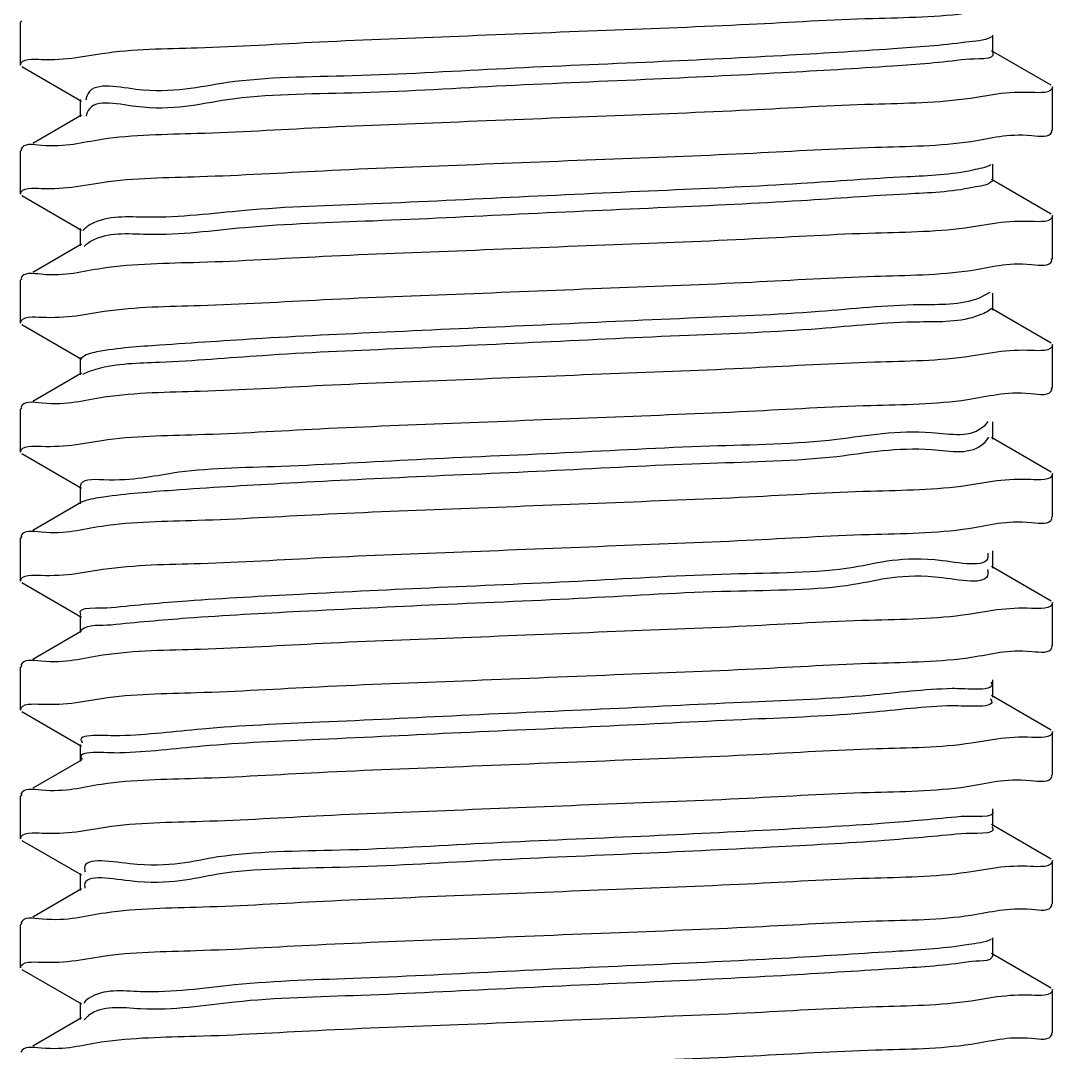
# Model space of a CAD drawing. Extents: x 69728788 to 150676229, y 20327566 to 43663798.
# Drawn here: x 75456338.5 to 75456393.2, y 20763425.4 to 20763480 of the extents above; entities that cross this region are included whole.
import ezdxf

# ---------------------------------------------------------------- set-up
doc = ezdxf.new("R2010")
doc.units = 0
doc.header["$LTSCALE"] = 1000
doc.header["$MEASUREMENT"] = 0
doc.layers.get('0').update_dxf_attribs({"linetype": 'CONTINUOUS'})
doc.layers.add('02___PRT_ALL_AXES', color=7, linetype='CONTINUOUS')

msp = doc.modelspace()

# ---------------------------------------------------------------- linework, layer by layer
at = {"color": 0, "linetype": 'Continuous'}
for p, q in [((75456338.61292337, 20763479.97965847), (75456338.54830596, 20763479.9048971)), ((75456390.01025878, 20763478.31195491), (75456390.01025878, 20763479.22220759)), ((75456341.49065726, 20763478.02867088), (75456342.84472688, 20763478.24704853)), ((75456393.09884913, 20763476.56621094), (75456389.93726218, 20763478.396448)), ((75456338.61295146, 20763477.55448778), (75456341.77448426, 20763475.72428204)), ((75456390.22057453, 20763476.09413667), (75456388.83679917, 20763475.87143491)), ((75456341.70151371, 20763475.80876005), (75456341.70151371, 20763474.89850738)), ((75456341.77451031, 20763474.98300046), (75456339.18669778, 20763473.48483472)), ((75456342.03832714, 20763475.03725819), (75456342.01497012, 20763474.93844344)), ((75456393.09882103, 20763474.14104025), (75456393.16346656, 20763474.21581787)), ((75456338.61292337, 20763473.1527634), (75456338.54830596, 20763473.07800202)), ((75456390.01025878, 20763471.48505984), (75456390.01025878, 20763472.39531251)), ((75456341.49091852, 20763471.20047339), (75456342.86277696, 20763471.42148602)), ((75456393.09884913, 20763469.73931585), (75456389.93726218, 20763471.56955292)), ((75456338.61295146, 20763470.72759271), (75456341.77448426, 20763468.89738697)), ((75456341.70151371, 20763468.98186497), (75456341.70151371, 20763468.07161231)), ((75456390.22099735, 20763469.26534547), (75456388.86440028, 20763469.04657591)), ((75456341.77451031, 20763468.15610538), (75456339.18669778, 20763466.65793967)), ((75456342.0053656, 20763468.11926939), (75456341.90296258, 20763468.0285598)), ((75456342.03691852, 20763468.1439129), (75456342.0053656, 20763468.11926939)), ((75456393.09882103, 20763467.31414518), (75456393.16346656, 20763467.38892279)), ((75456338.61292337, 20763466.32586832), (75456338.54830596, 20763466.25110695)), ((75456389.85743093, 20763465.5909045), (75456389.28053807, 20763465.30066202)), ((75456390.01025878, 20763464.65816477), (75456390.01025878, 20763465.56841743)), ((75456341.49434622, 20763464.36678094), (75456342.97854449, 20763464.60307775)), ((75456393.09884913, 20763462.91242078), (75456389.93726218, 20763464.74265785)), ((75456338.61295146, 20763463.90069764), (75456341.77448426, 20763462.0704919)), ((75456390.22028515, 20763462.44000263), (75456388.84058143, 20763462.21792343)), ((75456341.70151371, 20763462.1549699), (75456341.70151371, 20763461.24471723)), ((75456341.77451031, 20763461.32921031), (75456339.18669778, 20763459.83104459)), ((75456341.93330377, 20763461.30822141), (75456341.8234941, 20763461.24996811)), ((75456341.97630954, 20763461.32778693), (75456341.93330377, 20763461.30822141)), ((75456393.09882103, 20763460.4872501), (75456393.16346656, 20763460.56202772)), ((75456338.61292337, 20763459.49897324), (75456338.54830596, 20763459.42421187)), ((75456389.74557453, 20763458.7763923), (75456389.54512712, 20763458.52794864)), ((75456390.01025878, 20763457.83126969), (75456390.01025878, 20763458.74152236)), ((75456341.49077138, 20763457.54785712), (75456342.84608231, 20763457.76646345)), ((75456389.7863534, 20763457.93946087), (75456389.54512712, 20763457.61769596)), ((75456393.09884913, 20763456.0855257), (75456389.93726218, 20763457.91576278)), ((75456338.61295146, 20763457.07380256), (75456341.77448426, 20763455.24359682)), ((75456341.70151371, 20763455.32807482), (75456341.70151371, 20763454.41782216)), ((75456390.21605949, 20763455.62301581), (75456388.67183383, 20763455.37870215)), ((75456341.77451031, 20763454.50231524), (75456339.18669778, 20763453.00414949)), ((75456341.8798016, 20763454.53920136), (75456341.77795878, 20763454.49580771)), ((75456393.09882103, 20763453.66035503), (75456393.16346656, 20763453.73513264)), ((75456338.61292337, 20763452.67207816), (75456338.54830596, 20763452.5973168)), ((75456389.74456622, 20763451.79021784), (75456389.75082102, 20763451.75523528)), ((75456390.01025878, 20763451.00437462), (75456390.01025878, 20763451.91462729)), ((75456341.49126822, 20763450.71811059), (75456342.89180611, 20763450.94293857)), ((75456389.73292154, 20763450.92805964), (75456389.75082102, 20763450.84498261)), ((75456393.09884913, 20763449.25863063), (75456389.93726218, 20763451.08886771)), ((75456338.61295146, 20763450.24690748), (75456341.77448426, 20763448.41670175)), ((75456390.21825278, 20763448.79305819), (75456388.72843942, 20763448.55591791)), ((75456341.70151371, 20763448.50117975), (75456341.70151371, 20763447.59092708)), ((75456341.77451031, 20763447.67542017), (75456339.18669778, 20763446.17725442)), ((75456393.09882103, 20763446.83345994), (75456393.16346656, 20763446.90823756)), ((75456338.61292337, 20763445.84518309), (75456338.54830596, 20763445.77042173)), ((75456390.01025878, 20763444.17747954), (75456390.01025878, 20763445.08773222)), ((75456341.4905011, 20763443.89480679), (75456342.83556949, 20763444.11189613)), ((75456393.09884913, 20763442.43173556), (75456389.93726218, 20763444.26197263)), ((75456338.61295146, 20763443.42001241), (75456341.77448426, 20763441.58980668)), ((75456341.70151371, 20763441.67428468), (75456341.70151371, 20763440.764032)), ((75456390.22168818, 20763441.95609761), (75456388.89022101, 20763441.74090578)), ((75456341.77451031, 20763440.84852509), (75456339.18669778, 20763439.35035937)), ((75456393.09882103, 20763440.00656487), (75456393.16346656, 20763440.08134249)), ((75456338.61292337, 20763439.01828802), (75456338.54830596, 20763438.94352665)), ((75456390.01025878, 20763437.35058447), (75456390.01025878, 20763438.26083713)), ((75456341.49561197, 20763437.05553892), (75456343.04179557, 20763437.30009161)), ((75456393.09884913, 20763435.60484049), (75456389.93726218, 20763437.43507756)), ((75456338.61295146, 20763436.59311734), (75456341.77448426, 20763434.7629116)), ((75456390.21553533, 20763435.14431255), (75456388.63816988, 20763434.89558334)), ((75456341.70151371, 20763434.84738959), (75456341.70151371, 20763433.93713693)), ((75456341.77451031, 20763434.02163001), (75456339.18669778, 20763432.52346429)), ((75456393.09882103, 20763433.1796698), (75456393.16346656, 20763433.25444742)), ((75456338.61292337, 20763432.19139294), (75456338.54830596, 20763432.11663158)), ((75456390.01025878, 20763430.52368939), (75456390.01025878, 20763431.43394206)), ((75456341.489744, 20763430.24262683), (75456342.81031437, 20763430.45623537)), ((75456393.09884913, 20763428.77794541), (75456389.93726218, 20763430.60818248)), ((75456338.61295146, 20763429.76622226), (75456341.77448426, 20763427.93601652)), ((75456341.70151371, 20763428.02049452), (75456341.70151371, 20763427.11024185)), ((75456390.2209924, 20763428.30372329), (75456388.86642675, 20763428.0853552)), ((75456341.77451031, 20763427.19473494), (75456339.18669778, 20763425.6965692)), ((75456342.01008283, 20763427.20092279), (75456341.9141464, 20763427.09491229)), ((75456342.0371799, 20763427.22619375), (75456342.01008283, 20763427.20092279)), ((75456393.09882103, 20763426.35277472), (75456393.16346656, 20763426.42755234))]:
    msp.add_line(p, q, dxfattribs=at)
for points, start_tangent, end_tangent in [([(75456342.84472688, 20763478.24704853), (75456347.90103786, 20763478.5563994), (75456354.3674828, 20763478.86419325), (75456361.75389627, 20763479.17215607), (75456369.55364576, 20763479.48357174), (75456377.11608414, 20763479.7977974), (75456383.6531968, 20763480.10728714), (75456388.83679917, 20763480.4226983)], (0.9890962646521084, 0.1472704289776006), (0.9890598854310072, 0.14751455193032)), ([(75456388.5774504, 20763478.84608875), (75456384.7249402, 20763478.48963016), (75456378.85971238, 20763478.13317154), (75456371.60739698, 20763477.77671296), (75456363.74158143, 20763477.42025435), (75456356.10129382, 20763477.06379576), (75456349.50150566, 20763476.70733717), (75456344.64620085, 20763476.35087856), (75456342.05328333, 20763475.99441997), (75456342.00403708, 20763475.77506921)], (-0.9909104626867061, -0.1345230647064588), (-0.1106818416997394, -0.9938558899146063)), ([(75456389.94584377, 20763479.12243197), (75456388.5774504, 20763478.84608875)], (-0.8727772855455719, -0.4881186431962042), (-0.9909104624842586, -0.134523066197707)), ([(75456390.00017987, 20763478.30565335), (75456390.00630471, 20763478.29229465), (75456388.5774504, 20763477.93583608)], (0.5301348076861498, -0.8479133715654973), (-0.990910462138876, -0.1345230687418302)), ([(75456338.54830596, 20763477.62926541), (75456339.6418876, 20763477.93779901)], (0, 1), (0.9993584967711133, -0.0358133345470785)), ([(75456339.6418876, 20763477.93779901), (75456341.49065726, 20763478.02867088)], (0.9993584969205388, -0.03581333037741081), (0.9907634817900426, 0.1356013390467513)), ([(75456388.5774504, 20763477.93583608), (75456384.7249402, 20763477.57937749), (75456378.85971238, 20763477.22291888), (75456371.60739698, 20763476.86646028), (75456363.74158143, 20763476.51000167), (75456356.10129382, 20763476.15354308), (75456349.50150566, 20763475.7970845), (75456344.64620085, 20763475.44062588), (75456342.05328333, 20763475.08416729), (75456342.04489003, 20763475.05891731)], (-0.9909104626633604, -0.1345230648784258), (-0.3014814456585723, -0.9534720435983519)), ([(75456392.0723495, 20763476.18326618), (75456390.22057453, 20763476.09413667)], (-0.9993548077842951, 0.0359161267178805), (-0.9909746306411213, -0.134049548397945)), ([(75456393.16346656, 20763476.49144956), (75456392.0723495, 20763476.18326618)], (0, -1), (-0.9993548077178955, 0.0359161285654234)), ([(75456388.83679917, 20763475.87143491), (75456383.6531968, 20763475.55602375), (75456377.11608414, 20763475.24653402), (75456369.55364576, 20763474.93230835), (75456361.75389627, 20763474.62089269), (75456354.3674828, 20763474.31292986), (75456347.90103786, 20763474.00513602), (75456342.84472688, 20763473.69578514)], (-0.9890598854310072, -0.14751455193032), (-0.9890962646521084, -0.1472704289776006)), ([(75456342.04489003, 20763475.05891731), (75456342.03832714, 20763475.03725819)], (-0.3014815835991946, -0.9534719999824443), (-0.2786259364481908, -0.9603997019670346)), ([(75456388.86440028, 20763473.59783929), (75456392.0678824, 20763473.90700002), (75456393.1500036, 20763474.12447492)], (0.9890862293040014, 0.1473378125302285), (0.3079255267310003, 0.9514104634632919)), ([(75456342.84472688, 20763473.69578514), (75456339.6418876, 20763473.38653563), (75456338.56179404, 20763473.16934487)], (-0.9890962651315539, -0.1472704257575531), (-0.3084878477249147, -0.9512282837500418)), ([(75456342.86277696, 20763471.42148602), (75456348.02271703, 20763471.73591357), (75456354.55493417, 20763472.0455053), (75456362.12857151, 20763472.36032456), (75456369.95831817, 20763472.672945), (75456377.33090878, 20763472.98030324), (75456383.79886371, 20763473.28805716), (75456388.86440028, 20763473.59783929)], (0.9890585497232846, 0.1475235073446704), (0.9890862295611194, 0.147337810804181)), ([(75456389.91150396, 20763472.35818784), (75456388.9577116, 20763472.07337537)], (-0.8782443071668038, -0.4782122300078711), (-0.9756922863083201, -0.2191450716727242)), ([(75456388.9577116, 20763472.07337537), (75456385.45313749, 20763471.71691678), (75456379.85817063, 20763471.36045819), (75456372.769613, 20763471.00399959), (75456364.94358437, 20763470.64754099), (75456357.21486884, 20763470.29108238), (75456350.40787034, 20763469.93462379), (75456345.24867542, 20763469.5781652), (75456342.28760323, 20763469.22170659), (75456341.84743562, 20763468.87505455)], (-0.9756922870826645, -0.219145068225136), (-0.5906480074645044, -0.8069293223561844)), ([(75456338.54830596, 20763470.80237034), (75456339.63825525, 20763471.11038764)], (0, 1), (0.9993615802166325, -0.035727188343268)), ([(75456339.63825525, 20763471.11038764), (75456341.49091852, 20763471.20047339)], (0.9993615800586759, -0.0357271927616312), (0.9908854934907073, 0.134706862444634)), ([(75456388.9577116, 20763471.16312269), (75456385.45313749, 20763470.80666411), (75456379.85817063, 20763470.45020552), (75456372.769613, 20763470.09374691), (75456364.94358437, 20763469.73728831), (75456357.21486884, 20763469.3808297), (75456350.40787034, 20763469.02437112), (75456345.24867542, 20763468.66791252), (75456342.28760323, 20763468.31145392), (75456342.03691852, 20763468.1439129)], (-0.9756922870848207, -0.2191450682155359), (-0.7947539913419222, -0.6069317039388239)), ([(75456389.98768954, 20763471.50385949), (75456388.9577116, 20763471.16312269)], (-0.6400226033287936, -0.7683560810120746), (-0.9756922860694736, -0.219145072736132)), ([(75456393.16346656, 20763469.66455448), (75456392.0678824, 20763469.35573663)], (0, -1), (-0.999352394598877, 0.03598321010541581)), ([(75456388.86440028, 20763469.04657591), (75456383.79886371, 20763468.73679379), (75456377.33090878, 20763468.42903985), (75456369.95831817, 20763468.12168162), (75456362.12857151, 20763467.80906117), (75456354.55493417, 20763467.49424192), (75456348.02271703, 20763467.18465019), (75456342.86277696, 20763466.87022264)], (-0.9890862295611194, -0.147337810804181), (-0.9890585497232846, -0.1475235073446704)), ([(75456392.0678824, 20763469.35573663), (75456390.22099735, 20763469.26534547)], (-0.9993523945030658, 0.0359832127663569), (-0.9907914008926376, -0.1353971931659033)), ([(75456388.84058143, 20763466.76918682), (75456392.06023376, 20763467.07902149), (75456393.15013836, 20763467.29769386)], (0.9890805668953068, 0.147375819556868), (0.3052769744933065, 0.9522636026039288)), ([(75456342.86277696, 20763466.87022264), (75456339.63825525, 20763466.55912425), (75456338.56184874, 20763466.34249598)], (-0.9890585493682826, -0.1475235097247495), (-0.3095642421878972, -0.9508785306013766)), ([(75456342.97854449, 20763464.60307775), (75456348.05590837, 20763464.91076113), (75456354.56567773, 20763465.21907976), (75456362.0499922, 20763465.53027274), (75456369.77961938, 20763465.83886165), (75456377.24867368, 20763466.14980507), (75456383.74564889, 20763466.45835644), (75456388.84058143, 20763466.76918682)], (0.9892085678966689, 0.1465141945335724), (0.9890805668653408, 0.1473758197579783)), ([(75456389.28053807, 20763465.30066202), (75456386.13261291, 20763464.94420341), (75456380.821817, 20763464.58774481), (75456373.91464041, 20763464.23128623), (75456366.14785545, 20763463.87482762), (75456358.3499268, 20763463.51836903), (75456351.35264124, 20763463.16191041), (75456345.90238275, 20763462.80545182), (75456342.58051758, 20763462.44899324), (75456341.75287011, 20763462.10613089)], (-0.9292525379850802, -0.369445152422233), (-0.6891235618088256, -0.7246438549797534)), ([(75456389.9218232, 20763464.73747589), (75456389.28053807, 20763464.39040934)], (-0.6676573389770983, -0.744468721780855), (-0.9292525413858822, -0.3694451438683141)), ([(75456338.54830596, 20763463.97547526), (75456339.68059497, 20763464.2894593)], (0, 1), (0.9992157153090464, -0.03959740243286991)), ([(75456339.68059497, 20763464.2894593), (75456341.49434622, 20763464.36678094)], (0.9992157151092151, -0.03959740747548789), (0.9918122302191053, 0.1277047375307772)), ([(75456389.28053807, 20763464.39040934), (75456386.13261291, 20763464.03395073), (75456380.821817, 20763463.67749214), (75456373.91464041, 20763463.32103355), (75456366.14785545, 20763462.96457494), (75456358.3499268, 20763462.60811634), (75456351.35264124, 20763462.25165774), (75456345.90238275, 20763461.89519915), (75456342.58051758, 20763461.53874056), (75456341.97630954, 20763461.32778693)], (-0.9292525380595245, -0.3694451522349864), (-0.9149811065129121, -0.4034966848989063)), ([(75456392.06023376, 20763462.52775811), (75456390.22028515, 20763462.44000263)], (-0.9993250851892044, 0.0367338278918697), (-0.9909880995472728, -0.1339499404840656)), ([(75456393.16346656, 20763462.83765941), (75456392.06023376, 20763462.52775811)], (0, -1), (-0.9993250855771288, 0.03673381733858078)), ([(75456388.84058143, 20763462.21792343), (75456383.74564889, 20763461.90709306), (75456377.24867368, 20763461.59854168), (75456369.77961938, 20763461.28759827), (75456362.0499922, 20763460.97900935), (75456354.56567773, 20763460.66781638), (75456348.05590837, 20763460.35949774), (75456342.97854449, 20763460.05181437)], (-0.9890805668653408, -0.1473758197579783), (-0.9892085678966689, -0.1465141945335724)), ([(75456388.67183383, 20763459.92996553), (75456392.02080047, 20763460.24659804), (75456393.15080681, 20763460.47137666)], (0.9892629412164545, 0.1461466152046285), (0.2920318980492917, 0.9564085792807006)), ([(75456342.97854449, 20763460.05181437), (75456339.68059497, 20763459.7381959), (75456338.5611318, 20763459.51498741)], (-0.9892085677033542, -0.1465141958387607), (-0.2954050367778395, -0.9553721077393266)), ([(75456342.84608231, 20763457.76646345), (75456347.91336526, 20763458.07636499), (75456354.37852307, 20763458.3839922), (75456361.8426351, 20763458.69504128), (75456369.56105134, 20763459.00318392), (75456377.05242838, 20763459.31433364), (75456383.55630645, 20763459.62152912), (75456388.67183383, 20763459.92996553)], (0.9890793015221686, 0.1473843115817261), (0.9892629415021729, 0.1461466132706082)), ([(75456389.54512712, 20763458.52794864), (75456386.7616772, 20763458.17149005), (75456381.7482557, 20763457.81503144), (75456375.03963248, 20763457.45857285), (75456367.35140064, 20763457.10211426), (75456359.50364576, 20763456.74565565), (75456352.3334695, 20763456.38919706), (75456346.60569763, 20763456.03273844), (75456342.93129815, 20763455.67627985), (75456341.70147386, 20763455.32807561)], (-0.7045967052607558, -0.7096079783483891), (-0.0193389151326721, -0.9998129856935702)), ([(75456338.54830596, 20763457.14858019), (75456339.64456047, 20763457.45749316)], (0, 1), (0.9993509861867383, -0.03602230430710629)), ([(75456339.64456047, 20763457.45749316), (75456341.49077138, 20763457.54785712)], (0.9993509859830947, -0.03602230995669909), (0.9907861488920771, 0.1354356199956535)), ([(75456389.54512712, 20763457.61769596), (75456386.7616772, 20763457.26123738), (75456381.7482557, 20763456.90477876), (75456375.03963248, 20763456.54832018), (75456367.35140064, 20763456.19186159), (75456359.50364576, 20763455.83540297), (75456352.3334695, 20763455.47894438), (75456346.60569763, 20763455.12248577), (75456342.93129815, 20763454.76602719), (75456341.8798016, 20763454.53920136)], (-0.704596705032494, -0.7096079785750389), (-0.9414308507498754, -0.3372060990794291)), ([(75456393.16346656, 20763456.01076433), (75456392.02080047, 20763455.69533466)], (0, -1), (-0.9991678653560913, 0.04078696899442579)), ([(75456388.67183383, 20763455.37870215), (75456383.55630645, 20763455.07026574), (75456377.05242838, 20763454.76307025), (75456369.56105134, 20763454.45192054), (75456361.8426351, 20763454.14377791), (75456354.37852307, 20763453.83272881), (75456347.91336526, 20763453.52510161), (75456342.84608231, 20763453.21520007)], (-0.9892629415021729, -0.1461466132706082), (-0.9890793015221686, -0.1473843115817261)), ([(75456392.02080047, 20763455.69533466), (75456390.21605949, 20763455.62301581)], (-0.9991678652321079, 0.04078697203167321), (-0.9922493883383159, -0.124262429326962)), ([(75456388.72843942, 20763453.1071813), (75456392.06321484, 20763453.42565317), (75456393.15012328, 20763453.64389008)], (0.9891949403231199, 0.1466061732640862), (0.3055874207356157, 0.9521640238363103)), ([(75456342.84608231, 20763453.21520007), (75456339.64456047, 20763452.90622977), (75456338.56174858, 20763452.68862131)], (-0.9890793013736223, -0.1473843125786025), (-0.3075945829841325, -0.9515175103584892)), ([(75456342.89180611, 20763450.94293857), (75456348.0640455, 20763451.25739785), (75456354.5316181, 20763451.56380077), (75456361.94595246, 20763451.87230103), (75456369.58948703, 20763452.17743091), (75456376.97891293, 20763452.48423363), (75456383.47649474, 20763452.79047051), (75456388.72843942, 20763453.1071813)], (0.9891402071745679, 0.1469749997470771), (0.9891949405581518, 0.1466061716782571)), ([(75456389.75082102, 20763451.75523528), (75456387.33876641, 20763451.39877668), (75456382.63518347, 20763451.04231809), (75456376.14179231, 20763450.68585948), (75456368.55122775, 20763450.32940089), (75456360.67315741, 20763449.9729423), (75456353.34791659, 20763449.61648368), (75456347.3568715, 20763449.2600251), (75456343.33907284, 20763448.90356648)], (0.1471828716017582, -0.9891092974525417), (-0.9948466638935727, -0.1013909036345425)), ([(75456338.54830596, 20763450.3216851), (75456339.63149281, 20763450.62873896)], (0, 1), (0.9993714946127903, -0.03544877650071541)), ([(75456339.63149281, 20763450.62873896), (75456341.49126822, 20763450.71811059)], (0.9993714947604171, -0.03544877233882501), (0.9910461592040773, 0.1335197001451353)), ([(75456389.75082102, 20763450.84498261), (75456387.33876641, 20763450.48852399), (75456382.63518347, 20763450.13206541), (75456376.14179231, 20763449.7756068), (75456368.55122775, 20763449.41914821), (75456360.67315741, 20763449.06268962), (75456353.34791659, 20763448.706231), (75456347.3568715, 20763448.34977242), (75456343.33907284, 20763447.99331381)], (0.1471828716017582, -0.9891092974525417), (-0.9948466638935727, -0.1013909036345425)), ([(75456343.33907284, 20763448.90356648), (75456341.72308977, 20763448.54710789), (75456341.73488767, 20763448.53161239)], (-0.9948466637302122, -0.1013909052374336), (0.6737953095661123, -0.7389180474225182)), ([(75456392.06321484, 20763448.87438979), (75456390.21825278, 20763448.79305819)], (-0.9992992840071606, 0.03742914616680899), (-0.9917170494912874, -0.1284417912842064)), ([(75456393.16346656, 20763449.18386927), (75456392.06321484, 20763448.87438979)], (0, -1), (-0.9992992840624725, 0.0374291446900688)), ([(75456388.72843942, 20763448.55591791), (75456383.47649474, 20763448.23920713), (75456376.97891293, 20763447.93297025), (75456369.58948703, 20763447.62616753), (75456361.94595246, 20763447.32103766), (75456354.5316181, 20763447.01253739), (75456348.0640455, 20763446.70613446), (75456342.89180611, 20763446.39167518)], (-0.9891949405581518, -0.1466061716782571), (-0.9891402071745679, -0.1469749997470771)), ([(75456343.33907284, 20763447.99331381), (75456341.7428695, 20763447.71305311)], (-0.9948466640286356, -0.101390902309306), (-0.7654126293254658, -0.6435398253947282)), ([(75456388.89022101, 20763446.29216915), (75456392.07320563, 20763446.60017595), (75456393.14990546, 20763446.81681222)], (0.9890759299382712, 0.1474069361215544), (0.3098485168126571, 0.9507859362806103)), ([(75456342.89180611, 20763446.39167518), (75456339.63149281, 20763446.07747558), (75456338.56195594, 20763445.86190073)], (-0.9891402072231277, -0.1469749994202694), (-0.3116685699598083, -0.9501908768764348)), ([(75456342.83556949, 20763444.11189613), (75456347.86212772, 20763444.41986752), (75456354.33477612, 20763444.72828297), (75456361.96950865, 20763445.04635293), (75456369.99905673, 20763445.36700443), (75456377.41833773, 20763445.67655965), (75456383.85112956, 20763445.98323862), (75456388.89022101, 20763446.29216915)], (0.9890972036691867, 0.1472641222219304), (0.9890759299644034, 0.1474069359462122)), ([(75456389.90097758, 20763444.97725879), (75456387.8624458, 20763444.6260633)], (0.5821163335390139, -0.8131055123580799), (-0.9997760763929924, -0.02116121622766089)), ([(75456387.8624458, 20763444.6260633), (75456383.48039527, 20763444.26960471), (75456377.21837977, 20763443.91314612), (75456369.7443538, 20763443.55668751), (75456361.85555413, 20763443.20022893), (75456354.39346048, 20763442.84377031), (75456348.15403686, 20763442.48731172), (75456343.80282791, 20763442.13085313)], (-0.9997760764606712, -0.0211612130301217), (-0.9995723843875268, -0.02924121012944639)), ([(75456338.54830596, 20763443.49479003), (75456339.6428764, 20763443.80346402)], (0, 1), (0.9993588936060355, -0.0358022592935259)), ([(75456339.6428764, 20763443.80346402), (75456341.4905011, 20763443.89480679)], (0.9993588934402224, -0.03580226392191271), (0.9907020124041775, 0.1360497064249426)), ([(75456389.89068237, 20763444.08047544), (75456389.89710835, 20763444.07226924), (75456387.8624458, 20763443.71581063)], (0.6299988474167018, -0.7765960676269403), (-0.9997760763976699, -0.02116121600666349)), ([(75456387.8624458, 20763443.71581063), (75456383.48039527, 20763443.35935203), (75456377.21837977, 20763443.00289344), (75456369.7443538, 20763442.64643483), (75456361.85555413, 20763442.28997625), (75456354.39346048, 20763441.93351763), (75456348.15403686, 20763441.57705904), (75456343.80282791, 20763441.22060046)], (-0.9997760764606712, -0.0211612130301217), (-0.9995723843875268, -0.02924121012944639)), ([(75456343.80282791, 20763442.13085313), (75456341.8039669, 20763441.77439451), (75456341.81066269, 20763441.76612198)], (-0.9995723844755481, -0.0292412071205515), (0.6438173871839036, -0.7651791763761555)), ([(75456393.16346656, 20763442.35697419), (75456392.07320563, 20763442.04891257)], (0, -1), (-0.9993739121795636, 0.03538055475701481)), ([(75456388.89022101, 20763441.74090578), (75456383.85112956, 20763441.43197523), (75456377.41833773, 20763441.12529627), (75456369.99905673, 20763440.81574104), (75456361.96950865, 20763440.49508955), (75456354.33477612, 20763440.17701959), (75456347.86212772, 20763439.86860413), (75456342.83556949, 20763439.56063275)], (-0.9890759299644034, -0.1474069359462122), (-0.9890972036691867, -0.1472641222219304)), ([(75456392.07320563, 20763442.04891257), (75456390.22168818, 20763441.95609761)], (-0.9993739123937557, 0.03538054870684971), (-0.9905917663303667, -0.1368501095304066)), ([(75456343.80282791, 20763441.22060046), (75456341.8009119, 20763440.86816033)], (-0.9995723844075602, -0.02924120944463439), (0.5967673869956378, -0.8024142856519932)), ([(75456388.63816988, 20763439.44684673), (75456392.02270837, 20763439.76617811), (75456393.15078779, 20763439.99067443)], (0.9892856399082642, 0.14599288568727), (0.2924155539596858, 0.9562913488066543)), ([(75456342.83556949, 20763439.56063275), (75456339.6428764, 20763439.25220064), (75456338.56178053, 20763439.03485804)], (-0.9890972034897327, -0.1472641234272301), (-0.3082210535364763, -0.9513147650262055)), ([(75456343.04179557, 20763437.30009161), (75456348.1685912, 20763437.6090792), (75456354.58274488, 20763437.91224514), (75456361.9842413, 20763438.22005006), (75456369.61984366, 20763438.52486016), (75456377.03072546, 20763438.83270181), (75456383.45735136, 20763439.13568372), (75456388.63816988, 20763439.44684673)], (0.9892788768604859, 0.1460387065050079), (0.9892856402867004, 0.1459928831228889)), ([(75456388.33141342, 20763437.85334995), (75456384.28178975, 20763437.49689134), (75456378.26671828, 20763437.14043275), (75456370.92781252, 20763436.78397415), (75456363.0478963, 20763436.42751554), (75456355.46750177, 20763436.07105695), (75456348.99521178, 20763435.71459835), (75456344.32141034, 20763435.35813975), (75456341.94464085, 20763435.00168116), (75456341.96331605, 20763434.93735158)], (-0.9954687873155145, -0.09508887148651661), (0.32497448976657, -0.9457227823209915)), ([(75456389.98952354, 20763438.19893641), (75456388.33141342, 20763437.85334995)], (0.3967487021122412, -0.9179272669292771), (-0.9954687873262993, -0.09508887137361163)), ([(75456389.97166063, 20763437.31461392), (75456389.98362538, 20763437.29955586), (75456388.33141342, 20763436.94309727)], (0.6817669676156983, -0.7315694101505992), (-0.9954687873955261, -0.09508887064888782)), ([(75456338.54830596, 20763436.66789496), (75456339.68612409, 20763436.98265006)], (0, 1), (0.9991805319840339, -0.04047548028255)), ([(75456339.68612409, 20763436.98265006), (75456341.49561197, 20763437.05553892)], (0.9991805324162184, -0.04047546961361131), (0.9922365119568609, 0.1243652055025135)), ([(75456388.33141342, 20763436.94309727), (75456384.28178975, 20763436.58663866), (75456378.26671828, 20763436.23018007), (75456370.92781252, 20763435.87372148), (75456363.0478963, 20763435.51726287), (75456355.46750177, 20763435.16080428), (75456348.99521178, 20763434.80434566), (75456344.32141034, 20763434.44788708), (75456341.94464085, 20763434.09142849)], (-0.99546878730396, -0.09508887160747771), (0.2256190875861309, -0.9742155959112963)), ([(75456392.02270837, 20763435.21491473), (75456390.21553533, 20763435.14431255)], (-0.999161824208268, 0.0409346924357092), (-0.9924518245313679, -0.1226351335644033)), ([(75456393.16346656, 20763435.53007912), (75456392.02270837, 20763435.21491473)], (0, -1), (-0.9991618241962349, 0.04093469272942159)), ([(75456388.63816988, 20763434.89558334), (75456383.45735136, 20763434.58442034), (75456377.03072546, 20763434.28143843), (75456369.61984366, 20763433.97359678), (75456361.9842413, 20763433.66878667), (75456354.58274488, 20763433.36098175), (75456348.1685912, 20763433.05781582), (75456343.04179557, 20763432.74882822)], (-0.9892856402867004, -0.1459928831228889), (-0.9892788768604859, -0.1460387065050079)), ([(75456341.94464085, 20763434.09142849), (75456341.95015125, 20763434.06963475)], (0.2256187286341053, -0.9742156790411095), (0.2636424767082778, -0.9646204665437724)), ([(75456388.86642675, 20763432.63661858), (75456392.06606825, 20763432.94537224), (75456393.1500326, 20763433.16312901)], (0.989126456175004, 0.1470675140698241), (0.3073552083311136, 0.9515948591242693)), ([(75456343.04179557, 20763432.74882822), (75456339.68612409, 20763432.43138669), (75456338.56102954, 20763432.20731791)], (-0.9892788768887124, -0.146038706313798), (-0.2933728185166958, -0.9559981115857761)), ([(75456342.81031437, 20763430.45623537), (75456347.83368447, 20763430.76457192), (75456354.2555506, 20763431.07101334), (75456361.71349968, 20763431.38226458), (75456369.77558617, 20763431.70422414), (75456377.40971358, 20763432.02239077), (75456383.86158863, 20763432.33000188), (75456388.86642675, 20763432.63661858)], (0.9890789319362349, 0.1473867918094323), (0.9891264559633633, 0.1470675154932481)), ([(75456389.93167813, 20763431.36023144), (75456388.7445033, 20763431.08063657)], (-0.8868423973597267, -0.4620720314466703), (-0.9860991302470999, -0.1661580733094639)), ([(75456388.7445033, 20763431.08063657), (75456385.03737456, 20763430.72417799), (75456379.2842015, 20763430.36771937), (75456372.09866163, 20763430.01126077), (75456364.24721958, 20763429.65480218), (75456356.5673702, 20763429.29834358), (75456349.87830502, 20763428.94188499), (75456344.89353088, 20763428.58542638), (75456342.14476193, 20763428.22896778), (75456341.88519533, 20763427.95343109)], (-0.9860991295741306, -0.1661580773033383), (-0.342962880977867, -0.9393489566031155)), ([(75456338.54830596, 20763429.84099988), (75456339.63518435, 20763430.14858004)], (0, 1), (0.9993860122802994, -0.0350371011712084)), ([(75456339.63518435, 20763430.14858004), (75456341.489744, 20763430.24262683)], (0.9993860124937332, -0.03503709508329601), (0.9904994861067584, 0.1375164281904082)), ([(75456388.7445033, 20763430.17038389), (75456385.03737456, 20763429.8139253), (75456379.2842015, 20763429.45746669), (75456372.09866163, 20763429.1010081), (75456364.24721958, 20763428.74454951), (75456356.5673702, 20763428.3880909), (75456349.87830502, 20763428.03163231), (75456344.89353088, 20763427.6751737), (75456342.14476193, 20763427.31871511), (75456342.0371799, 20763427.22619375)], (-0.9860991295929057, -0.1661580771919133), (-0.7385706894060863, -0.6741760428480225)), ([(75456390.00987872, 20763430.52373958), (75456388.7445033, 20763430.17038389)], (-0.1309324178319037, -0.9913912960888308), (-0.98609913006669, -0.1661580743801434)), ([(75456393.16346656, 20763428.70318404), (75456392.06606825, 20763428.39410886)], (0, -1), (-0.9993490465841752, 0.0360760736680164)), ([(75456388.86642675, 20763428.0853552), (75456383.86158863, 20763427.77873849), (75456377.40971358, 20763427.47112738), (75456369.77558617, 20763427.15296076), (75456361.71349968, 20763426.8310012), (75456354.2555506, 20763426.51974995), (75456347.83368447, 20763426.21330854), (75456342.81031437, 20763425.90497198)], (-0.9891264559633633, -0.1470675154932481), (-0.9890789319362349, -0.1473867918094323)), ([(75456392.06606825, 20763428.39410886), (75456390.2209924, 20763428.30372329)], (-0.9993490463968973, 0.03607607885583241), (-0.9907751656131372, -0.1355159444650725)), ([(75456388.86331972, 20763425.80949396), (75456392.0661594, 20763426.11849009), (75456393.15003286, 20763426.33623411)], (0.9890776439875282, 0.1473954346785569), (0.3073505726924651, 0.9515963563747046)), ([(75456342.81031437, 20763425.90497198), (75456339.63518435, 20763425.59731666), (75456338.56191885, 20763425.3811839)], (-0.9890789318458089, -0.1473867924162606), (-0.310932106567086, -0.9504321254596535)), ([(75456342.83924322, 20763423.63148259), (75456347.95928209, 20763423.94431082), (75456354.47566792, 20763424.25377276), (75456362.0707128, 20763424.56973483), (75456369.96407542, 20763424.88491118), (75456377.32793666, 20763425.19190738), (75456383.79264298, 20763425.49946333), (75456388.86331972, 20763425.80949396)], (0.9890479809424422, 0.1475943474313256), (0.9890776436100724, 0.1473954372114232))]:
    msp.add_spline(points, degree=3, dxfattribs=dict(at, start_tangent=start_tangent, end_tangent=end_tangent))
at = {"layer": '02___PRT_ALL_AXES', "color": 0, "linetype": 'Continuous'}
for p, q in [((75456338.54830596, 20763477.62926541), (75456338.54830596, 20763479.9048971)), ((75456393.16346656, 20763474.21581787), (75456393.16346656, 20763476.49144956)), ((75456338.54830596, 20763470.80237034), (75456338.54830596, 20763473.07800202)), ((75456393.16346656, 20763467.38892279), (75456393.16346656, 20763469.66455448)), ((75456338.54830596, 20763463.97547526), (75456338.54830596, 20763466.25110695)), ((75456393.16346656, 20763460.56202772), (75456393.16346656, 20763462.83765941)), ((75456338.54830596, 20763457.14858019), (75456338.54830596, 20763459.42421187)), ((75456393.16346656, 20763453.73513264), (75456393.16346656, 20763456.01076433)), ((75456338.54830596, 20763450.3216851), (75456338.54830596, 20763452.5973168)), ((75456393.16346656, 20763446.90823756), (75456393.16346656, 20763449.18386927)), ((75456338.54830596, 20763443.49479003), (75456338.54830596, 20763445.77042173)), ((75456393.16346656, 20763440.08134249), (75456393.16346656, 20763442.35697419)), ((75456338.54830596, 20763436.66789496), (75456338.54830596, 20763438.94352665)), ((75456393.16346656, 20763433.25444742), (75456393.16346656, 20763435.53007912)), ((75456338.54830596, 20763429.84099988), (75456338.54830596, 20763432.11663158)), ((75456393.16346656, 20763426.42755234), (75456393.16346656, 20763428.70318404))]:
    msp.add_line(p, q, dxfattribs=at)

doc.saveas('drawing.dxf')
